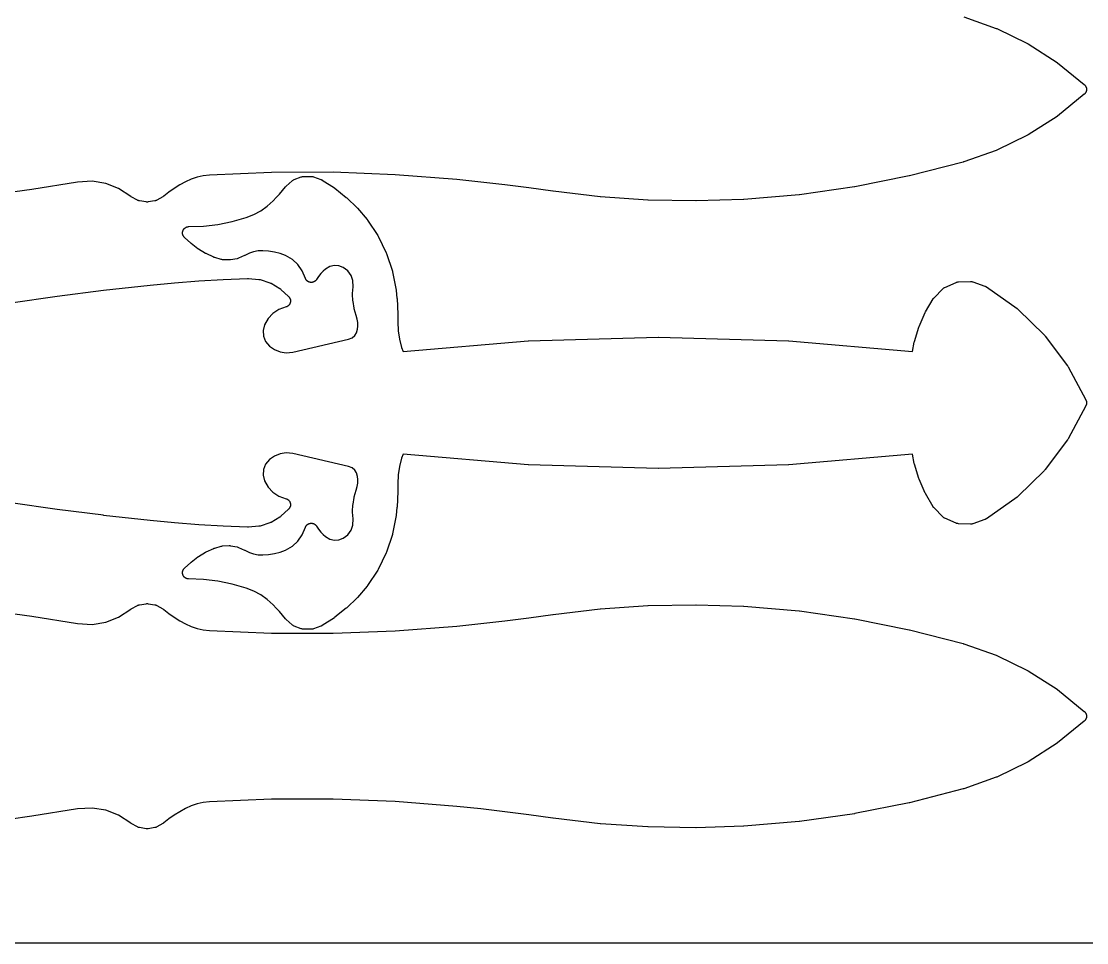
# Model space of a CAD drawing. Header units: metres. Extents: x 0 to 3000, y 0 to 1200.
# Drawn here: x 339.7 to 679.3, y 0 to 294 of the extents above; entities that cross this region are included whole.
import ezdxf

# ---------------------------------------------------------------- set-up
doc = ezdxf.new("R2010")
doc.units = ezdxf.units.M

msp = doc.modelspace()

# ---------------------------------------------------------------- linework, layer by layer
at = {"color": 7}
msp.add_lwpolyline([(0, 0), (3000, 0), (3000, 1200), (0, 1200), (0, 0)], close=True, dxfattribs=at)
at = {"color": 1}
for points in [[(640.15, 295.39), (650.48, 291.75), (650.69, 291.66), (660.5, 286.88), (660.7, 286.76), (669.9, 280.88), (670.08, 280.74), (678.56, 273.81), (678.57, 273.81), (678.57, 273.81), (678.64, 273.74), (678.71, 273.68), (678.71, 273.68), (678.71, 273.67), (678.78, 273.6), (678.84, 273.53), (678.84, 273.53), (678.85, 273.53), (678.9, 273.45), (678.96, 273.38), (678.96, 273.37), (678.96, 273.37), (679.01, 273.29), (679.06, 273.21), (679.06, 273.2), (679.06, 273.2), (679.1, 273.12), (679.14, 273.03), (679.15, 273.03), (679.15, 273.02), (679.18, 272.93), (679.21, 272.85), (679.21, 272.84), (679.21, 272.84), (679.24, 272.75), (679.26, 272.66), (679.26, 272.65), (679.26, 272.65), (679.27, 272.56), (679.29, 272.46), (679.29, 272.46), (679.29, 272.45), (679.29, 272.36), (679.3, 272.27), (679.3, 272.26), (679.3, 272.26), (679.29, 272.16), (679.29, 272.07), (679.29, 272.07), (679.29, 272.06), (679.27, 271.97), (679.26, 271.88), (679.26, 271.87), (679.26, 271.87), (679.24, 271.78), (679.21, 271.69), (679.21, 271.68), (679.21, 271.68), (679.18, 271.59), (679.15, 271.5), (679.15, 271.5), (679.14, 271.49), (679.1, 271.41), (679.06, 271.32), (679.06, 271.32), (679.06, 271.32), (679.01, 271.23), (678.96, 271.15), (678.96, 271.15), (678.96, 271.15), (678.9, 271.07), (678.85, 271), (678.84, 270.99), (678.84, 270.99), (678.78, 270.92), (678.71, 270.85), (678.71, 270.85), (678.71, 270.84), (678.64, 270.78), (678.57, 270.72), (678.57, 270.72), (678.56, 270.71), (670.08, 263.78), (669.9, 263.65), (660.7, 257.76), (660.5, 257.65), (650.69, 252.86), (650.48, 252.77), (640.15, 249.14), (640.06, 249.11), (639.98, 249.09), (622.85, 244.67), (622.74, 244.65), (605.41, 241.19), (605.3, 241.17), (587.8, 238.68), (587.69, 238.67), (570.07, 237.16), (570.01, 237.16), (569.96, 237.15), (554.82, 236.66), (554.72, 236.66), (539.58, 236.93), (539.48, 236.94), (524.37, 237.97), (524.27, 237.98), (509.22, 239.77), (509.21, 239.77), (509.19, 239.77), (501.53, 240.84), (493.88, 241.81), (486.21, 242.7), (478.55, 243.5), (458.86, 245.05), (439.14, 245.81), (419.41, 245.78), (399.72, 244.95), (397.69, 244.72), (395.73, 244.28), (393.82, 243.64), (391.97, 242.79), (390.18, 241.79), (388.43, 240.69), (386.74, 239.51), (385.07, 238.2), (385.03, 238.17), (384.99, 238.14), (384.95, 238.12), (384.91, 238.09), (384.87, 238.06), (384.82, 238.04), (382.9, 236.94), (382.74, 236.87), (382.58, 236.8), (382.42, 236.75), (382.25, 236.71), (380.12, 236.35), (379.9, 236.32), (379.67, 236.32), (379.45, 236.35), (377.32, 236.71), (377.16, 236.75), (376.99, 236.8), (376.83, 236.87), (376.68, 236.94), (374.75, 238.04), (374.69, 238.07), (374.63, 238.11), (370.71, 240.68), (366.59, 242.28), (362.22, 242.97), (357.63, 242.7), (343.01, 240.38), (342.98, 240.38), (328.22, 238.26)], [(336.32, 204.14), (351.08, 206.26), (351.11, 206.26), (365.89, 208.16), (365.92, 208.16), (380.74, 209.84), (380.75, 209.84), (380.77, 209.84), (388.49, 210.58), (388.53, 210.59), (396.26, 211.18), (396.3, 211.18), (404.04, 211.63), (404.08, 211.63), (411.82, 211.93), (411.85, 211.93), (411.87, 211.93), (411.95, 211.93), (412.02, 211.93), (412.05, 211.93), (412.07, 211.93), (415.36, 211.65), (415.58, 211.62), (415.8, 211.56), (418.9, 210.57), (419.11, 210.49), (419.31, 210.39), (422.11, 208.74), (422.3, 208.61), (422.47, 208.47), (424.87, 206.2), (424.93, 206.14), (424.99, 206.08), (425, 206.07), (425.01, 206.06), (425.06, 205.99), (425.11, 205.93), (425.12, 205.92), (425.13, 205.9), (425.17, 205.83), (425.22, 205.76), (425.22, 205.75), (425.23, 205.74), (425.27, 205.66), (425.31, 205.59), (425.31, 205.58), (425.32, 205.56), (425.35, 205.49), (425.38, 205.41), (425.39, 205.39), (425.39, 205.38), (425.42, 205.3), (425.44, 205.22), (425.44, 205.21), (425.45, 205.19), (425.46, 205.11), (425.48, 205.03), (425.48, 205.01), (425.48, 205), (425.49, 204.92), (425.49, 204.83), (425.49, 204.82), (425.49, 204.8), (425.49, 204.72), (425.49, 204.64), (425.49, 204.62), (425.49, 204.61), (425.48, 204.52), (425.47, 204.44), (425.47, 204.43), (425.47, 204.41), (425.45, 204.33), (425.43, 204.25), (425.43, 204.23), (425.42, 204.22), (425.4, 204.14), (425.37, 204.06), (425.37, 204.05), (425.36, 204.03), (425.33, 203.96), (425.3, 203.88), (425.29, 203.87), (425.29, 203.85), (425.24, 203.78), (425.2, 203.71), (425.2, 203.7), (425.19, 203.68), (425.14, 203.61), (425.09, 203.55), (425.08, 203.53), (425.08, 203.52), (425.02, 203.46), (424.97, 203.39), (424.96, 203.38), (424.95, 203.37), (424.89, 203.32), (424.83, 203.26), (424.82, 203.25), (424.81, 203.24), (424.74, 203.19), (424.68, 203.13), (424.66, 203.13), (424.65, 203.12), (424.58, 203.07), (424.51, 203.03), (424.5, 203.02), (424.49, 203.01), (424.41, 202.97), (424.34, 202.93), (424.33, 202.93), (424.31, 202.92), (424.23, 202.89), (424.16, 202.86), (421.76, 202.02), (419.87, 200.78), (418.33, 199.13), (417.23, 197.15), (416.8, 195.32), (416.93, 193.52), (417.58, 191.84), (418.76, 190.37), (420.35, 189.23), (422.16, 188.51), (424.1, 188.24), (426.2, 188.47), (443.97, 192.59), (445.13, 193.05), (445.96, 193.72), (446.56, 194.6), (446.91, 195.73), (447, 196.76), (446.96, 197.87), (446.79, 198.98), (446.44, 200.17), (445.84, 202.23), (445.79, 202.46), (445.43, 204.57), (445.41, 204.8), (445.3, 206.94), (445.3, 207.18), (445.44, 209.23), (445.39, 211.25), (444.82, 212.92), (443.79, 214.36), (442.33, 215.45), (440.94, 215.95), (439.49, 216.04), (438.08, 215.72), (436.7, 214.94), (435.92, 214.28), (435.15, 213.48), (434.46, 212.61), (433.8, 211.59), (433.78, 211.57), (433.77, 211.54), (433.73, 211.49), (433.69, 211.43), (433.67, 211.41), (433.65, 211.39), (433.6, 211.34), (433.56, 211.28), (433.54, 211.26), (433.52, 211.24), (433.46, 211.2), (433.41, 211.15), (433.39, 211.13), (433.37, 211.11), (433.31, 211.07), (433.26, 211.03), (433.23, 211.01), (433.21, 211), (433.15, 210.96), (433.09, 210.93), (433.07, 210.91), (433.04, 210.9), (432.98, 210.87), (432.92, 210.84), (432.89, 210.83), (432.86, 210.82), (432.8, 210.79), (432.73, 210.77), (432.7, 210.76), (432.68, 210.75), (432.61, 210.74), (432.54, 210.72), (432.51, 210.71), (432.49, 210.71), (432.42, 210.7), (432.35, 210.69), (432.32, 210.69), (432.29, 210.68), (432.22, 210.68), (432.15, 210.67), (432.12, 210.68), (432.1, 210.67), (432.03, 210.68), (431.96, 210.68), (431.93, 210.68), (431.9, 210.69), (431.83, 210.7), (431.76, 210.71), (431.73, 210.71), (431.71, 210.72), (431.64, 210.74), (431.57, 210.75), (431.54, 210.76), (431.52, 210.77), (431.45, 210.79), (431.39, 210.81), (431.36, 210.83), (431.33, 210.84), (431.27, 210.87), (431.21, 210.9), (431.18, 210.91), (431.16, 210.92), (431.1, 210.96), (431.04, 210.99), (431.01, 211.01), (430.99, 211.03), (430.93, 211.07), (430.88, 211.11), (430.86, 211.13), (430.83, 211.14), (430.78, 211.19), (430.73, 211.24), (430.71, 211.26), (430.69, 211.28), (430.64, 211.33), (430.6, 211.38), (430.58, 211.4), (430.56, 211.42), (430.52, 211.48), (430.48, 211.54), (430.46, 211.56), (430.44, 211.58), (430.41, 211.64), (430.37, 211.7), (430.36, 211.73), (430.34, 211.75), (430.32, 211.82), (430.29, 211.88), (430.28, 211.91), (430.26, 211.93), (429.27, 214.42), (427.89, 216.41), (426.1, 218.03), (423.9, 219.26), (422.19, 219.88), (420.37, 220.36), (418.51, 220.67), (416.65, 220.8), (415.17, 220.73), (413.75, 220.47), (412.38, 220.01), (410.96, 219.29), (410.91, 219.28), (410.87, 219.25), (408.92, 218.39), (408.7, 218.31), (408.48, 218.25), (406.41, 217.87), (406.18, 217.84), (405.95, 217.84), (403.85, 217.93), (403.62, 217.95), (403.39, 218.01), (401.34, 218.59), (401.27, 218.61), (401.21, 218.63), (401.18, 218.64), (401.15, 218.65), (401.09, 218.68), (401.03, 218.71), (398.6, 219.86), (398.43, 219.95), (396.14, 221.34), (395.97, 221.45), (393.84, 223.06), (393.68, 223.19), (391.72, 225.01), (391.71, 225.01), (391.71, 225.01), (391.64, 225.08), (391.58, 225.15), (391.58, 225.15), (391.57, 225.15), (391.51, 225.23), (391.45, 225.3), (391.45, 225.3), (391.45, 225.31), (391.4, 225.39), (391.35, 225.47), (391.35, 225.47), (391.34, 225.47), (391.3, 225.56), (391.26, 225.64), (391.26, 225.64), (391.25, 225.65), (391.22, 225.73), (391.18, 225.82), (391.18, 225.83), (391.18, 225.83), (391.15, 225.92), (391.13, 226.01), (391.13, 226.01), (391.13, 226.02), (391.11, 226.11), (391.09, 226.2), (391.09, 226.21), (391.09, 226.21), (391.08, 226.3), (391.07, 226.4), (391.07, 226.4), (391.07, 226.41), (391.08, 226.5), (391.08, 226.6), (391.08, 226.6), (391.08, 226.6), (391.09, 226.7), (391.1, 226.79), (391.1, 226.79), (391.1, 226.8), (391.12, 226.89), (391.14, 226.98), (391.14, 226.99), (391.14, 226.99), (391.17, 227.08), (391.2, 227.17), (391.2, 227.17), (391.2, 227.18), (391.24, 227.26), (391.27, 227.35), (391.28, 227.35), (391.28, 227.36), (391.32, 227.44), (391.37, 227.52), (391.37, 227.53), (391.37, 227.53), (391.43, 227.61), (391.48, 227.68), (391.48, 227.69), (391.48, 227.69), (391.54, 227.76), (391.6, 227.84), (391.61, 227.84), (391.61, 227.84), (391.68, 227.91), (391.75, 227.97), (391.75, 227.97), (391.75, 227.98), (391.82, 228.04), (391.9, 228.1), (391.9, 228.1), (391.9, 228.1), (391.98, 228.15), (392.06, 228.2), (392.06, 228.2), (392.07, 228.21), (392.15, 228.25), (392.24, 228.29), (392.24, 228.29), (392.24, 228.3), (392.33, 228.33), (392.42, 228.37), (392.42, 228.37), (392.42, 228.37), (392.52, 228.4), (392.61, 228.42), (392.61, 228.42), (392.61, 228.42), (392.71, 228.44), (392.8, 228.46), (392.8, 228.46), (392.81, 228.46), (392.9, 228.47), (393, 228.48), (393, 228.48), (393, 228.48), (397.75, 228.65), (402.37, 229.19), (406.94, 230.1), (411.41, 231.38), (413.78, 232.32), (415.99, 233.52), (418.05, 234.97), (419.96, 236.69), (420.97, 237.74), (421.98, 238.85), (422.95, 239.99), (423.91, 241.18), (423.95, 241.23), (424, 241.28), (424.02, 241.3), (424.04, 241.33), (424.09, 241.37), (424.14, 241.42), (426.04, 243.1), (426.18, 243.22), (426.32, 243.32), (426.48, 243.4), (426.65, 243.47), (428.94, 244.36), (429.11, 244.41), (429.28, 244.45), (429.46, 244.48), (429.63, 244.49), (432.09, 244.52), (432.27, 244.52), (432.45, 244.5), (432.62, 244.46), (432.8, 244.41), (435.18, 243.55), (435.21, 243.54), (435.25, 243.53), (435.3, 243.5), (435.3, 243.5), (435.36, 243.48), (435.39, 243.46), (435.42, 243.45), (435.48, 243.41), (435.54, 243.38), (435.57, 243.37), (435.59, 243.35), (439.5, 240.82), (439.65, 240.71), (443.28, 237.82), (443.43, 237.69), (446.76, 234.46), (446.89, 234.32), (449.89, 230.77), (449.9, 230.76), (449.91, 230.75), (449.96, 230.68), (450.01, 230.62), (450.02, 230.6), (450.03, 230.59), (453.31, 225.66), (453.44, 225.43), (456.03, 220.13), (456.13, 219.89), (457.99, 214.3), (458.06, 214.04), (459.17, 208.23), (459.18, 208.14), (459.19, 208.06), (459.45, 205.62), (459.46, 205.55), (459.63, 203.11), (459.63, 203.04), (459.71, 200.59), (459.71, 200.52), (459.71, 198.1), (459.82, 195.27), (460.23, 192.55), (460.94, 189.9), (461.45, 188.61), (501.25, 192.01), (501.36, 192.02), (542.75, 193.19), (542.86, 193.19), (584.25, 192.02), (584.36, 192.01), (623.84, 188.64), (624.38, 191.59), (624.43, 191.82), (625.83, 196.42), (625.91, 196.63), (627.84, 201.04), (627.94, 201.25), (630.37, 205.41), (630.4, 205.46), (630.43, 205.51), (630.45, 205.54), (630.47, 205.58), (630.51, 205.62), (630.54, 205.66), (630.57, 205.7), (630.6, 205.73), (630.64, 205.77), (630.67, 205.81), (633.51, 208.68), (633.65, 208.81), (633.8, 208.93), (633.96, 209.03), (634.13, 209.11), (637.71, 210.67), (637.88, 210.73), (638.06, 210.78), (638.25, 210.82), (638.43, 210.83), (642.33, 210.98), (642.52, 210.97), (642.71, 210.95), (642.9, 210.92), (643.08, 210.86), (646.88, 209.5), (646.95, 209.47), (647.02, 209.44), (647.04, 209.43), (647.06, 209.42), (647.13, 209.38), (647.19, 209.35), (647.21, 209.34), (647.23, 209.33), (647.3, 209.29), (647.36, 209.25), (657.14, 202.32), (657.26, 202.22), (657.38, 202.12), (665.92, 193.81), (666.03, 193.7), (666.12, 193.58), (673.28, 184.05), (673.36, 183.92), (673.44, 183.79), (679.06, 173.2), (679.1, 173.12), (679.14, 173.03), (679.15, 173.03), (679.15, 173.02), (679.18, 172.93), (679.21, 172.85), (679.21, 172.84), (679.21, 172.84), (679.24, 172.75), (679.26, 172.66), (679.26, 172.65), (679.26, 172.65), (679.27, 172.56), (679.29, 172.46), (679.29, 172.46), (679.29, 172.45), (679.29, 172.36), (679.3, 172.27), (679.3, 172.26), (679.3, 172.26), (679.29, 172.16), (679.29, 172.07), (679.29, 172.07), (679.29, 172.06), (679.27, 171.97), (679.26, 171.88), (679.26, 171.87), (679.26, 171.87), (679.24, 171.78), (679.21, 171.69), (679.21, 171.68), (679.21, 171.68), (679.18, 171.59), (679.15, 171.5), (679.15, 171.5), (679.14, 171.49), (679.1, 171.41), (679.06, 171.32), (673.44, 160.74), (673.36, 160.6), (673.28, 160.48), (666.12, 150.95), (666.03, 150.83), (665.92, 150.71), (657.38, 142.4), (657.26, 142.3), (657.14, 142.2), (647.36, 135.28), (647.3, 135.24), (647.23, 135.2), (647.21, 135.19), (647.19, 135.17), (647.13, 135.14), (647.06, 135.1), (647.04, 135.09), (647.02, 135.08), (646.95, 135.06), (646.88, 135.03), (643.08, 133.66), (642.9, 133.61), (642.71, 133.57), (642.52, 133.55), (642.33, 133.55), (638.43, 133.69), (638.25, 133.71), (638.06, 133.74), (637.88, 133.79), (637.71, 133.86), (634.13, 135.41), (633.96, 135.5), (633.8, 135.6), (633.65, 135.71), (633.51, 135.84), (630.67, 138.71), (630.64, 138.75), (630.6, 138.79), (630.57, 138.83), (630.54, 138.86), (630.51, 138.9), (630.47, 138.95), (630.45, 138.98), (630.43, 139.02), (630.4, 139.07), (630.37, 139.11), (627.94, 143.28), (627.84, 143.49), (625.91, 147.89), (625.83, 148.11), (624.43, 152.71), (624.38, 152.93), (623.84, 155.89), (584.36, 152.51), (584.25, 152.51), (542.86, 151.33), (542.75, 151.33), (501.36, 152.51), (501.25, 152.51), (461.45, 155.91), (460.94, 154.63), (460.23, 151.97), (459.82, 149.25), (459.71, 146.42), (459.71, 144.01), (459.71, 143.94), (459.63, 141.49), (459.63, 141.42), (459.46, 138.97), (459.45, 138.9), (459.19, 136.46), (459.18, 136.38), (459.17, 136.3), (458.06, 130.48), (457.99, 130.23), (456.13, 124.64), (456.03, 124.39), (453.44, 119.09), (453.31, 118.86), (450.03, 113.93), (450.02, 113.92), (450.01, 113.91), (449.96, 113.84), (449.91, 113.78), (449.9, 113.76), (449.89, 113.75), (446.89, 110.2), (446.76, 110.06), (443.43, 106.83), (443.28, 106.7), (439.65, 103.82), (439.5, 103.7), (435.59, 101.18), (435.57, 101.16), (435.54, 101.14), (435.48, 101.11), (435.42, 101.08), (435.39, 101.06), (435.36, 101.05), (435.3, 101.02), (435.25, 101), (435.21, 100.99), (435.18, 100.97), (432.8, 100.12), (432.62, 100.06), (432.45, 100.03), (432.27, 100.01), (432.09, 100), (429.63, 100.04), (429.46, 100.05), (429.28, 100.07), (429.11, 100.11), (428.94, 100.17), (426.65, 101.05), (426.48, 101.12), (426.32, 101.21), (426.18, 101.31), (426.04, 101.42), (424.14, 103.1), (424.09, 103.15), (424.04, 103.2), (424.02, 103.22), (424, 103.24), (423.95, 103.29), (423.91, 103.34), (422.95, 104.53), (421.98, 105.67), (420.97, 106.78), (419.96, 107.83), (418.05, 109.56), (415.99, 111.01), (413.78, 112.21), (411.41, 113.15), (406.94, 114.42), (402.37, 115.33), (397.75, 115.88), (393, 116.05), (393, 116.05), (393, 116.05), (392.9, 116.06), (392.81, 116.06), (392.8, 116.07), (392.8, 116.07), (392.71, 116.08), (392.61, 116.1), (392.61, 116.1), (392.61, 116.1), (392.52, 116.13), (392.42, 116.16), (392.42, 116.16), (392.42, 116.16), (392.33, 116.19), (392.24, 116.23), (392.24, 116.23), (392.24, 116.23), (392.15, 116.27), (392.07, 116.32), (392.06, 116.32), (392.06, 116.32), (391.98, 116.37), (391.9, 116.42), (391.9, 116.43), (391.9, 116.43), (391.82, 116.49), (391.75, 116.55), (391.75, 116.55), (391.75, 116.55), (391.68, 116.62), (391.61, 116.68), (391.61, 116.69), (391.6, 116.69), (391.54, 116.76), (391.48, 116.83), (391.48, 116.84), (391.48, 116.84), (391.43, 116.92), (391.37, 117), (391.37, 117), (391.37, 117), (391.32, 117.08), (391.28, 117.17), (391.28, 117.17), (391.27, 117.17), (391.24, 117.26), (391.2, 117.35), (391.2, 117.35), (391.2, 117.35), (391.17, 117.44), (391.14, 117.54), (391.14, 117.54), (391.14, 117.54), (391.12, 117.63), (391.1, 117.73), (391.1, 117.73), (391.1, 117.73), (391.09, 117.83), (391.08, 117.92), (391.08, 117.93), (391.08, 117.93), (391.08, 118.02), (391.07, 118.12), (391.07, 118.12), (391.07, 118.12), (391.08, 118.22), (391.09, 118.31), (391.09, 118.32), (391.09, 118.32), (391.11, 118.41), (391.13, 118.51), (391.13, 118.51), (391.13, 118.51), (391.15, 118.6), (391.18, 118.7), (391.18, 118.7), (391.18, 118.7), (391.22, 118.79), (391.25, 118.88), (391.26, 118.88), (391.26, 118.88), (391.3, 118.97), (391.34, 119.05), (391.35, 119.05), (391.35, 119.06), (391.4, 119.14), (391.45, 119.22), (391.45, 119.22), (391.45, 119.22), (391.51, 119.3), (391.57, 119.37), (391.58, 119.37), (391.58, 119.37), (391.64, 119.44), (391.71, 119.51), (391.71, 119.51), (391.72, 119.51), (393.68, 121.34), (393.84, 121.46), (395.97, 123.07), (396.14, 123.19), (398.43, 124.57), (398.6, 124.67), (401.03, 125.82), (401.09, 125.84), (401.15, 125.87), (401.18, 125.88), (401.21, 125.89), (401.27, 125.91), (401.34, 125.94), (403.39, 126.52), (403.62, 126.57), (403.85, 126.59), (405.95, 126.69), (406.18, 126.69), (406.41, 126.66), (408.48, 126.27), (408.7, 126.21), (408.92, 126.13), (410.87, 125.27), (410.91, 125.25), (410.96, 125.23), (412.38, 124.52), (413.75, 124.06), (415.17, 123.79), (416.65, 123.73), (418.51, 123.86), (420.37, 124.16), (422.19, 124.64), (423.9, 125.26), (426.1, 126.49), (427.89, 128.12), (429.27, 130.1), (430.26, 132.59), (430.28, 132.62), (430.29, 132.65), (430.32, 132.71), (430.34, 132.77), (430.36, 132.8), (430.37, 132.82), (430.41, 132.88), (430.44, 132.94), (430.46, 132.96), (430.48, 132.99), (430.52, 133.04), (430.56, 133.1), (430.58, 133.12), (430.6, 133.14), (430.64, 133.19), (430.69, 133.25), (430.71, 133.27), (430.73, 133.29), (430.78, 133.33), (430.83, 133.38), (430.86, 133.4), (430.88, 133.42), (430.93, 133.46), (430.99, 133.5), (431.01, 133.51), (431.04, 133.53), (431.1, 133.57), (431.16, 133.6), (431.18, 133.61), (431.21, 133.63), (431.27, 133.66), (431.33, 133.69), (431.36, 133.7), (431.39, 133.71), (431.45, 133.73), (431.52, 133.76), (431.54, 133.76), (431.57, 133.77), (431.64, 133.79), (431.71, 133.81), (431.73, 133.81), (431.76, 133.82), (431.83, 133.83), (431.9, 133.84), (431.93, 133.84), (431.96, 133.84), (432.03, 133.85), (432.1, 133.85), (432.12, 133.85), (432.15, 133.85), (432.22, 133.84), (432.29, 133.84), (432.32, 133.84), (432.35, 133.84), (432.42, 133.83), (432.49, 133.82), (432.51, 133.81), (432.54, 133.8), (432.61, 133.79), (432.68, 133.77), (432.7, 133.76), (432.73, 133.75), (432.8, 133.73), (432.86, 133.71), (432.89, 133.69), (432.92, 133.68), (432.98, 133.65), (433.04, 133.63), (433.07, 133.61), (433.09, 133.6), (433.15, 133.56), (433.21, 133.53), (433.23, 133.51), (433.26, 133.49), (433.31, 133.45), (433.37, 133.41), (433.39, 133.39), (433.41, 133.37), (433.46, 133.33), (433.52, 133.28), (433.54, 133.26), (433.56, 133.24), (433.6, 133.19), (433.65, 133.14), (433.67, 133.11), (433.69, 133.09), (433.73, 133.04), (433.77, 132.98), (433.78, 132.96), (433.8, 132.93), (434.46, 131.91), (435.15, 131.04), (435.92, 130.24), (436.7, 129.58), (438.08, 128.81), (439.49, 128.49), (440.94, 128.57), (442.33, 129.08), (443.79, 130.17), (444.82, 131.6), (445.39, 133.27), (445.44, 135.3), (445.3, 137.35), (445.3, 137.58), (445.41, 139.72), (445.43, 139.95), (445.79, 142.07), (445.84, 142.29), (446.44, 144.35), (446.79, 145.55), (446.96, 146.65), (447, 147.77), (446.91, 148.79), (446.56, 149.92), (445.96, 150.8), (445.13, 151.47), (443.97, 151.93), (426.2, 156.06), (424.1, 156.28), (422.16, 156.01), (420.35, 155.29), (418.76, 154.15), (417.58, 152.68), (416.93, 151), (416.8, 149.2), (417.23, 147.37), (418.33, 145.39), (419.87, 143.74), (421.76, 142.5), (424.16, 141.66), (424.23, 141.63), (424.31, 141.6), (424.33, 141.6), (424.34, 141.59), (424.41, 141.55), (424.49, 141.51), (424.5, 141.51), (424.51, 141.5), (424.58, 141.45), (424.65, 141.41), (424.66, 141.4), (424.68, 141.39), (424.74, 141.34), (424.81, 141.29), (424.82, 141.28), (424.83, 141.27), (424.89, 141.21), (424.95, 141.15), (424.96, 141.14), (424.97, 141.13), (425.02, 141.07), (425.08, 141), (425.08, 140.99), (425.09, 140.98), (425.14, 140.91), (425.19, 140.84), (425.2, 140.83), (425.2, 140.82), (425.24, 140.74), (425.29, 140.67), (425.29, 140.66), (425.3, 140.64), (425.33, 140.57), (425.36, 140.49), (425.37, 140.48), (425.37, 140.46), (425.4, 140.38), (425.42, 140.3), (425.43, 140.29), (425.43, 140.28), (425.45, 140.19), (425.47, 140.11), (425.47, 140.1), (425.47, 140.08), (425.48, 140), (425.49, 139.92), (425.49, 139.9), (425.49, 139.89), (425.49, 139.8), (425.49, 139.72), (425.49, 139.71), (425.49, 139.69), (425.49, 139.61), (425.48, 139.52), (425.48, 139.51), (425.48, 139.5), (425.46, 139.41), (425.45, 139.33), (425.44, 139.32), (425.44, 139.3), (425.42, 139.22), (425.39, 139.14), (425.39, 139.13), (425.38, 139.11), (425.35, 139.04), (425.32, 138.96), (425.31, 138.95), (425.31, 138.93), (425.27, 138.86), (425.23, 138.78), (425.22, 138.77), (425.22, 138.76), (425.17, 138.69), (425.13, 138.62), (425.12, 138.61), (425.11, 138.6), (425.06, 138.53), (425.01, 138.47), (425, 138.45), (424.99, 138.44), (424.93, 138.38), (424.87, 138.32), (422.47, 136.06), (422.3, 135.91), (422.11, 135.79), (419.31, 134.13), (419.11, 134.03), (418.9, 133.95), (415.8, 132.96), (415.58, 132.9), (415.36, 132.87), (412.07, 132.6), (412.05, 132.6), (412.02, 132.59), (411.95, 132.59), (411.87, 132.59), (411.85, 132.59), (411.82, 132.59), (404.08, 132.89), (404.04, 132.89), (396.3, 133.34), (396.26, 133.34), (388.53, 133.94), (388.49, 133.94), (380.77, 134.68), (380.75, 134.69), (380.74, 134.69), (365.92, 136.36), (365.89, 136.37), (351.11, 138.26), (351.08, 138.26), (336.32, 140.38)], [(328.22, 106.26), (342.98, 104.14), (343.01, 104.14), (357.63, 101.82), (362.22, 101.56), (366.59, 102.25), (370.71, 103.84), (374.63, 106.42), (374.69, 106.45), (374.75, 106.49), (376.68, 107.58), (376.83, 107.66), (376.99, 107.72), (377.16, 107.77), (377.32, 107.81), (379.45, 108.17), (379.67, 108.2), (379.9, 108.2), (380.12, 108.17), (382.25, 107.81), (382.42, 107.77), (382.58, 107.72), (382.74, 107.66), (382.9, 107.58), (384.82, 106.49), (384.87, 106.46), (384.91, 106.44), (384.95, 106.41), (384.99, 106.38), (385.03, 106.35), (385.07, 106.32), (386.74, 105.02), (388.43, 103.83), (390.18, 102.73), (391.97, 101.74), (393.82, 100.88), (395.73, 100.24), (397.69, 99.8), (399.72, 99.57), (419.41, 98.75), (439.14, 98.72), (458.86, 99.48), (478.55, 101.02), (486.21, 101.82), (493.88, 102.71), (501.53, 103.69), (509.19, 104.75), (509.21, 104.75), (509.22, 104.76), (524.27, 106.55), (524.37, 106.56), (539.48, 107.59), (539.58, 107.59), (554.72, 107.86), (554.82, 107.86), (569.96, 107.37), (570.01, 107.37), (570.07, 107.36), (587.69, 105.85), (587.8, 105.84), (605.3, 103.35), (605.41, 103.33), (622.74, 99.88), (622.85, 99.85), (639.98, 95.44), (640.06, 95.41), (640.15, 95.39), (650.48, 91.75), (650.69, 91.66), (660.5, 86.88), (660.7, 86.76), (669.9, 80.88), (670.08, 80.74), (678.56, 73.81), (678.57, 73.81), (678.57, 73.81), (678.64, 73.74), (678.71, 73.68), (678.71, 73.68), (678.71, 73.67), (678.78, 73.6), (678.84, 73.53), (678.84, 73.53), (678.85, 73.53), (678.9, 73.45), (678.96, 73.38), (678.96, 73.37), (678.96, 73.37), (679.01, 73.29), (679.06, 73.21), (679.06, 73.2), (679.06, 73.2), (679.1, 73.12), (679.14, 73.03), (679.15, 73.03), (679.15, 73.02), (679.18, 72.93), (679.21, 72.85), (679.21, 72.84), (679.21, 72.84), (679.24, 72.75), (679.26, 72.66), (679.26, 72.65), (679.26, 72.65), (679.27, 72.56), (679.29, 72.46), (679.29, 72.46), (679.29, 72.45), (679.29, 72.36), (679.3, 72.27), (679.3, 72.26), (679.3, 72.26), (679.29, 72.16), (679.29, 72.07), (679.29, 72.07), (679.29, 72.06), (679.27, 71.97), (679.26, 71.88), (679.26, 71.87), (679.26, 71.87), (679.24, 71.78), (679.21, 71.69), (679.21, 71.68), (679.21, 71.68), (679.18, 71.59), (679.15, 71.5), (679.15, 71.5), (679.14, 71.49), (679.1, 71.41), (679.06, 71.32), (679.06, 71.32), (679.06, 71.32), (679.01, 71.23), (678.96, 71.15), (678.96, 71.15), (678.96, 71.15), (678.9, 71.07), (678.85, 71), (678.84, 70.99), (678.84, 70.99), (678.78, 70.92), (678.71, 70.85), (678.71, 70.85), (678.71, 70.84), (678.64, 70.78), (678.57, 70.72), (678.57, 70.72), (678.56, 70.71), (670.08, 63.78), (669.9, 63.65), (660.7, 57.76), (660.5, 57.65), (650.69, 52.86), (650.48, 52.77), (640.15, 49.14), (640.06, 49.11), (639.98, 49.09), (622.85, 44.67), (622.74, 44.65), (605.41, 41.19), (605.3, 41.17), (587.8, 38.68), (587.69, 38.67), (570.07, 37.16), (570.01, 37.16), (569.96, 37.15), (554.82, 36.66), (554.72, 36.66), (539.58, 36.93), (539.48, 36.94), (524.37, 37.97), (524.27, 37.98), (509.22, 39.77), (509.21, 39.77), (509.19, 39.77), (501.53, 40.84), (493.88, 41.81), (486.21, 42.7), (478.55, 43.5), (458.86, 45.05), (439.14, 45.81), (419.41, 45.78), (399.72, 44.95), (397.69, 44.72), (395.73, 44.28), (393.82, 43.64), (391.97, 42.79), (390.18, 41.79), (388.43, 40.69), (386.74, 39.51), (385.07, 38.2), (385.03, 38.17), (384.99, 38.14), (384.95, 38.12), (384.91, 38.09), (384.87, 38.06), (384.82, 38.04), (382.9, 36.94), (382.74, 36.87), (382.58, 36.8), (382.42, 36.75), (382.25, 36.71), (380.12, 36.35), (379.9, 36.32), (379.67, 36.32), (379.45, 36.35), (377.32, 36.71), (377.16, 36.75), (376.99, 36.8), (376.83, 36.87), (376.68, 36.94), (374.75, 38.04), (374.69, 38.07), (374.63, 38.11), (370.71, 40.68), (366.59, 42.28), (362.22, 42.97), (357.63, 42.7), (343.01, 40.38), (342.98, 40.38), (328.22, 38.26)]]:
    msp.add_lwpolyline(points, dxfattribs=at)

doc.saveas('drawing.dxf')
